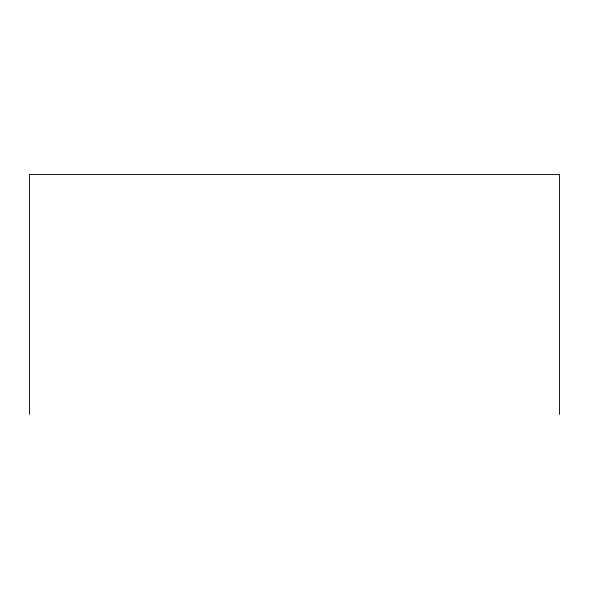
<?xml version="1.0" encoding="UTF-8"?>
<svg xmlns="http://www.w3.org/2000/svg" width="589" height="589" viewBox="0 0 589 589"><rect width="100%" height="100%" fill="white"/><g stroke="black" fill="none" stroke-linecap="round" stroke-linejoin="round"><path stroke-width="0.88" d="M559.55 414.465L559.55 174.535L29.45 174.535L29.45 414.465"/></g></svg>
